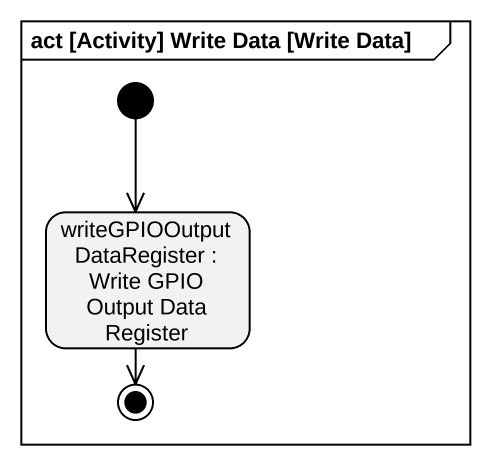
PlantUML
@startuml
mainframe act [Activity] Write Data [Write Data]
hide empty description
state "writeGPIOOutputDataRegister : Write GPIO Output Data Register" as writeGPIOOutputDataRegister
[*] --> writeGPIOOutputDataRegister
writeGPIOOutputDataRegister --> [*]
@enduml
